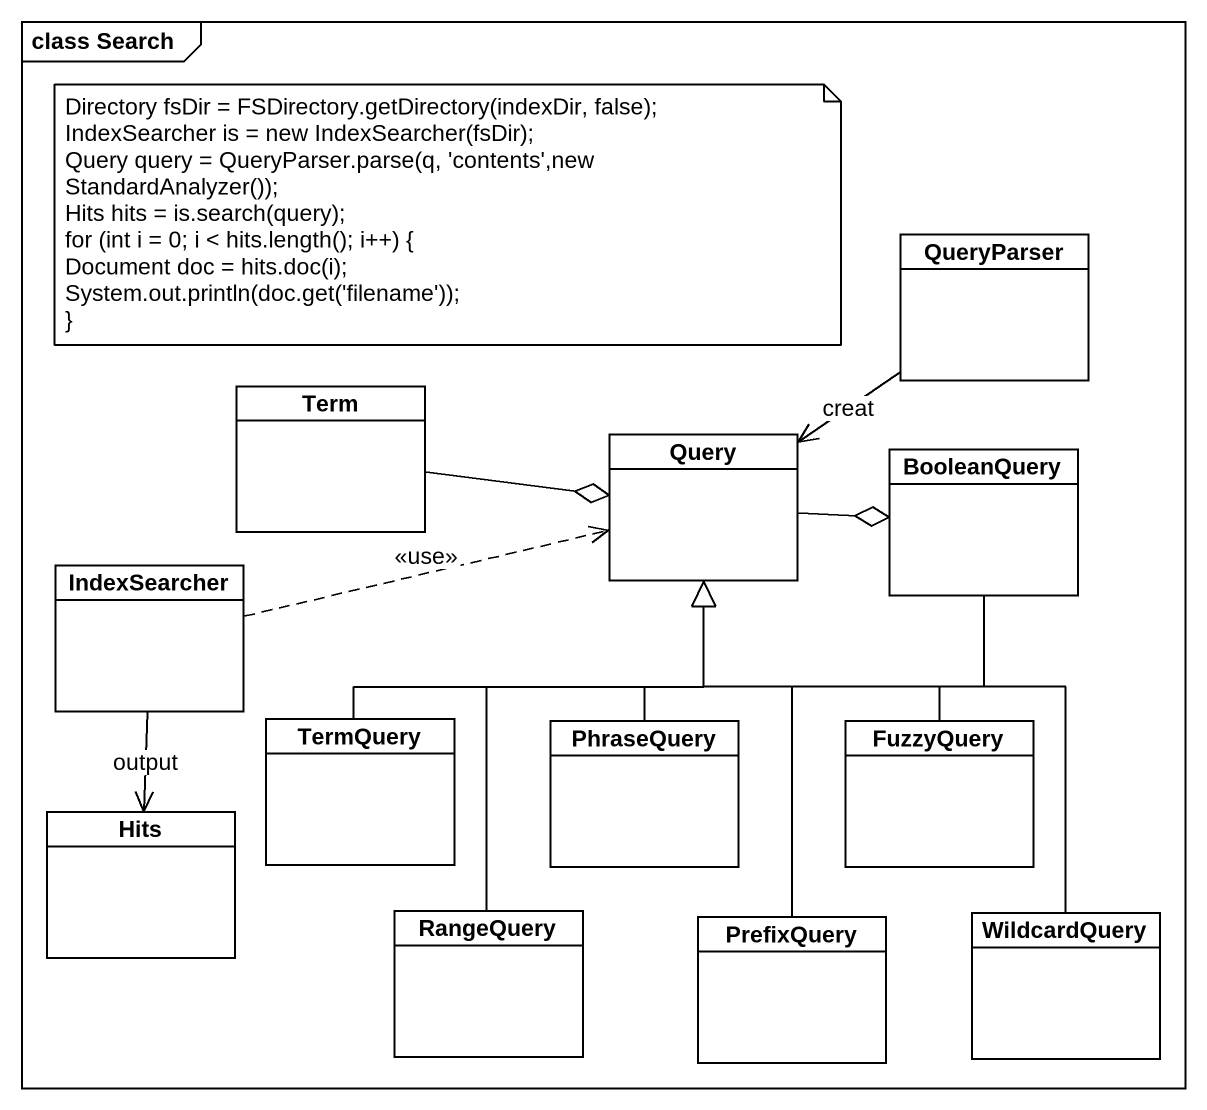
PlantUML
@startuml
mainframe class Search
hide circle
hide empty members
class QueryParser
class Term
class Query
class BooleanQuery
class IndexSearcher
class TermQuery
class PhraseQuery
class FuzzyQuery
class Hits
class RangeQuery
class PrefixQuery
class WildcardQuery
QueryParser --> Query : creat
Term -right-o Query
Query -right-o BooleanQuery
BooleanQuery -left-|> Query
IndexSearcher .right.> Query : <<use>>
IndexSearcher --> Hits : output
TermQuery -up-|> Query
PhraseQuery -up-|> Query
FuzzyQuery -up-|> Query
RangeQuery -up-|> Query
PrefixQuery -up-|> Query
WildcardQuery -up-|> Query
note as N1
  Directory fsDir = FSDirectory.getDirectory(indexDir, false);
  IndexSearcher is = new IndexSearcher(fsDir);
  Query query = QueryParser.parse(q, 'contents',new StandardAnalyzer());
  Hits hits = is.search(query);
  for (int i = 0; i < hits.length(); i++) {
  Document doc = hits.doc(i);
  System.out.println(doc.get('filename'));
  ~}
end note
@enduml
